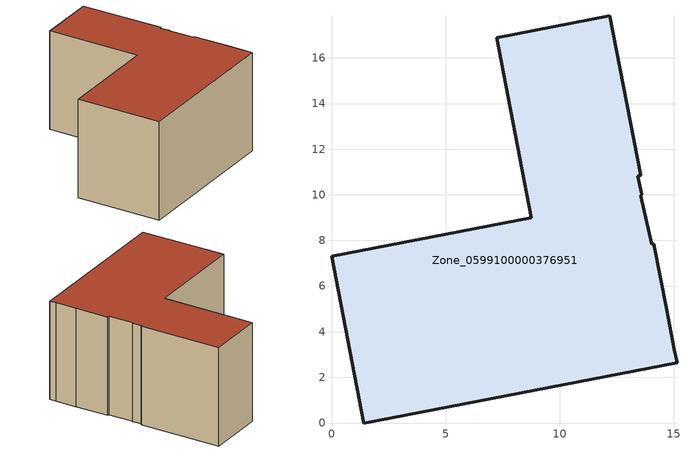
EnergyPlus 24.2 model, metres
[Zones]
Zone_0599100000376951
 floor ground (C_G): 14.02,7.83 14.13,7.86 14.69,4.96 15.03,3.21 15.14,2.63 1.41,0 0,7.32 8.75,9 7.24,16.88 12.2,17.84 13.55,10.87 13.43,10.82 13.59,10.02 13.56,9.97 z0
 wall outside (C_F): 1.41,0 15.14,2.63 15.03,3.21 14.69,4.96 14.13,7.86 14.02,7.83 13.56,9.97 13.59,10.02 13.43,10.82 13.55,10.87 12.2,17.84 7.24,16.88 8.75,9 0,7.32 1.41,0 z0:8.66
 roof outside (C_R): 14.13,7.86 14.02,7.83 13.56,9.97 13.59,10.02 13.43,10.82 13.55,10.87 12.2,17.84 7.24,16.88 8.75,9 0,7.32 1.41,0 15.14,2.63 15.03,3.21 14.69,4.96 z8.66
[BUILDING]
Pand.0599100000376951: North Axis=0; Terrain=City; Loads Convergence Tolerance Value=0.04; Temperature Convergence Tolerance Value=0.4; Solar Distribution=FullExterior; Maximum Number of Warmup Days=25; Minimum Number of Warmup Days=1
[Site:Location]
Rotterdam.The.Hague.AP_ZH_NLD Design_Conditions: Latitude=51.96; Longitude=4.45; Time Zone=1; Elevation=-4.5
[SITE:GROUNDTEMPERATURE:BUILDINGSURFACE]
18, 18, 18, 18, 18, 18, 18, 18, 18, 18, 18, 18
[MATERIAL] Thermal Absorptance=0.9; Solar Absorptance=0.7; Visible Absorptance=0.7
Name | Roughness | Thickness | Conductivity | Density | Specific Heat
G.D.1992-2005 | MediumSmooth | 0.15 | 0.06 | 540 | 1210
F.D.1992-2005 | Rough | 0.3 | 0.12 | 1920 | 840
R.D.1992-2005 | MediumRough | 0.2 | 0.08 | 1500 | 1000
[CONSTRUCTION]
C_G: G.D.1992-2005
C_F: F.D.1992-2005
C_R: R.D.1992-2005
[ZONE]
Zone_0599100000376951: Type=1; Multiplier=1; Ceiling Height=Autocalculate; Volume=Autocalculate; Floor Area=autocalculate; Part of Total Floor Area=Yes
[ZONEINFILTRATION:DESIGNFLOWRATE]
Infil_Zone_0599100000376951: Zone or ZoneList or Space or SpaceList=Zone_0599100000376951; Schedule=AlwaysOn; Design Flow Rate Calculation Method=Flow/Area; Flow Rate per Floor Area=0.0021; Constant Term Coefficient=1; Temperature Term Coefficient=0; Velocity Term Coefficient=0; Velocity Squared Term Coefficient=0
[HVACTEMPLATE:ZONE:IDEALLOADSAIRSYSTEM]
Zone_0599100000376951: Maximum Heating Supply Air Temperature=50; Minimum Cooling Supply Air Temperature=13; Maximum Heating Supply Air Humidity Ratio=0.0156; Minimum Cooling Supply Air Humidity Ratio=0.0077; Heating Limit=NoLimit; Cooling Limit=NoLimit; Dehumidification Control Type=ConstantSensibleHeatRatio; Cooling Sensible Heat Ratio=0.7; Dehumidification Setpoint=60; Humidification Control Type=None; Humidification Setpoint=30; Outdoor Air Method=None; Outdoor Air Flow Rate per Person=0.00944; Outdoor Air Flow Rate per Zone Floor Area=0; Outdoor Air Flow Rate per Zone=0; Demand Controlled Ventilation Type=None; Outdoor Air Economizer Type=NoEconomizer; Heat Recovery Type=None; Sensible Heat Recovery Effectiveness=0.7; Latent Heat Recovery Effectiveness=0.65
[ZONECONTROL:THERMOSTAT]
ThermostatControl_Zone_0599100000376951: Zone or ZoneList=Zone_0599100000376951; Control Type Schedule=DualSetpointControlType; Control 1=Thermostat_Zone_0599100000376951; Temperature Difference Between Cutout And Setpoint=0
[THERMOSTATSETPOINT:DUALSETPOINT]
Thermostat_Zone_0599100000376951: Heating Setpoint Temperature Schedule=HeatingSetpoint_Zone_0599100000376951; Cooling Setpoint Temperature Schedule=CoolingSetpoint_Zone_0599100000376951
[SCHEDULE:COMPACT]
HeatingSetpoint_Zone_0599100000376951: Through: 12/31, For: AllDays, Until: 24:00, 21
CoolingSetpoint_Zone_0599100000376951: Through: 12/31, For: AllDays, Until: 24:00, 24
DualSetpointControlType: Through: 12/31, For: AllDays, Until: 24:00, 4
AlwaysOn: Through: 12/31, For: AllDays, Until: 24:00, 1
